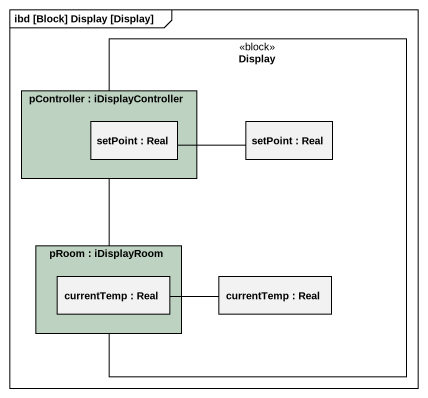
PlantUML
@startuml
mainframe ibd [Block] Display [Display]
rectangle Display <<block>> {
  rectangle "pController : iDisplayController" as pController #BDD2C1 {
    rectangle "setPoint : Real" as setPoint
  }
  rectangle "setPoint : Real" as setPoint_2
  rectangle "pRoom : iDisplayRoom" as pRoom #BDD2C1 {
    rectangle "currentTemp : Real" as currentTemp
  }
  rectangle "currentTemp : Real" as currentTemp_2
}
setPoint_2 -left- setPoint
currentTemp_2 -left- currentTemp
@enduml
